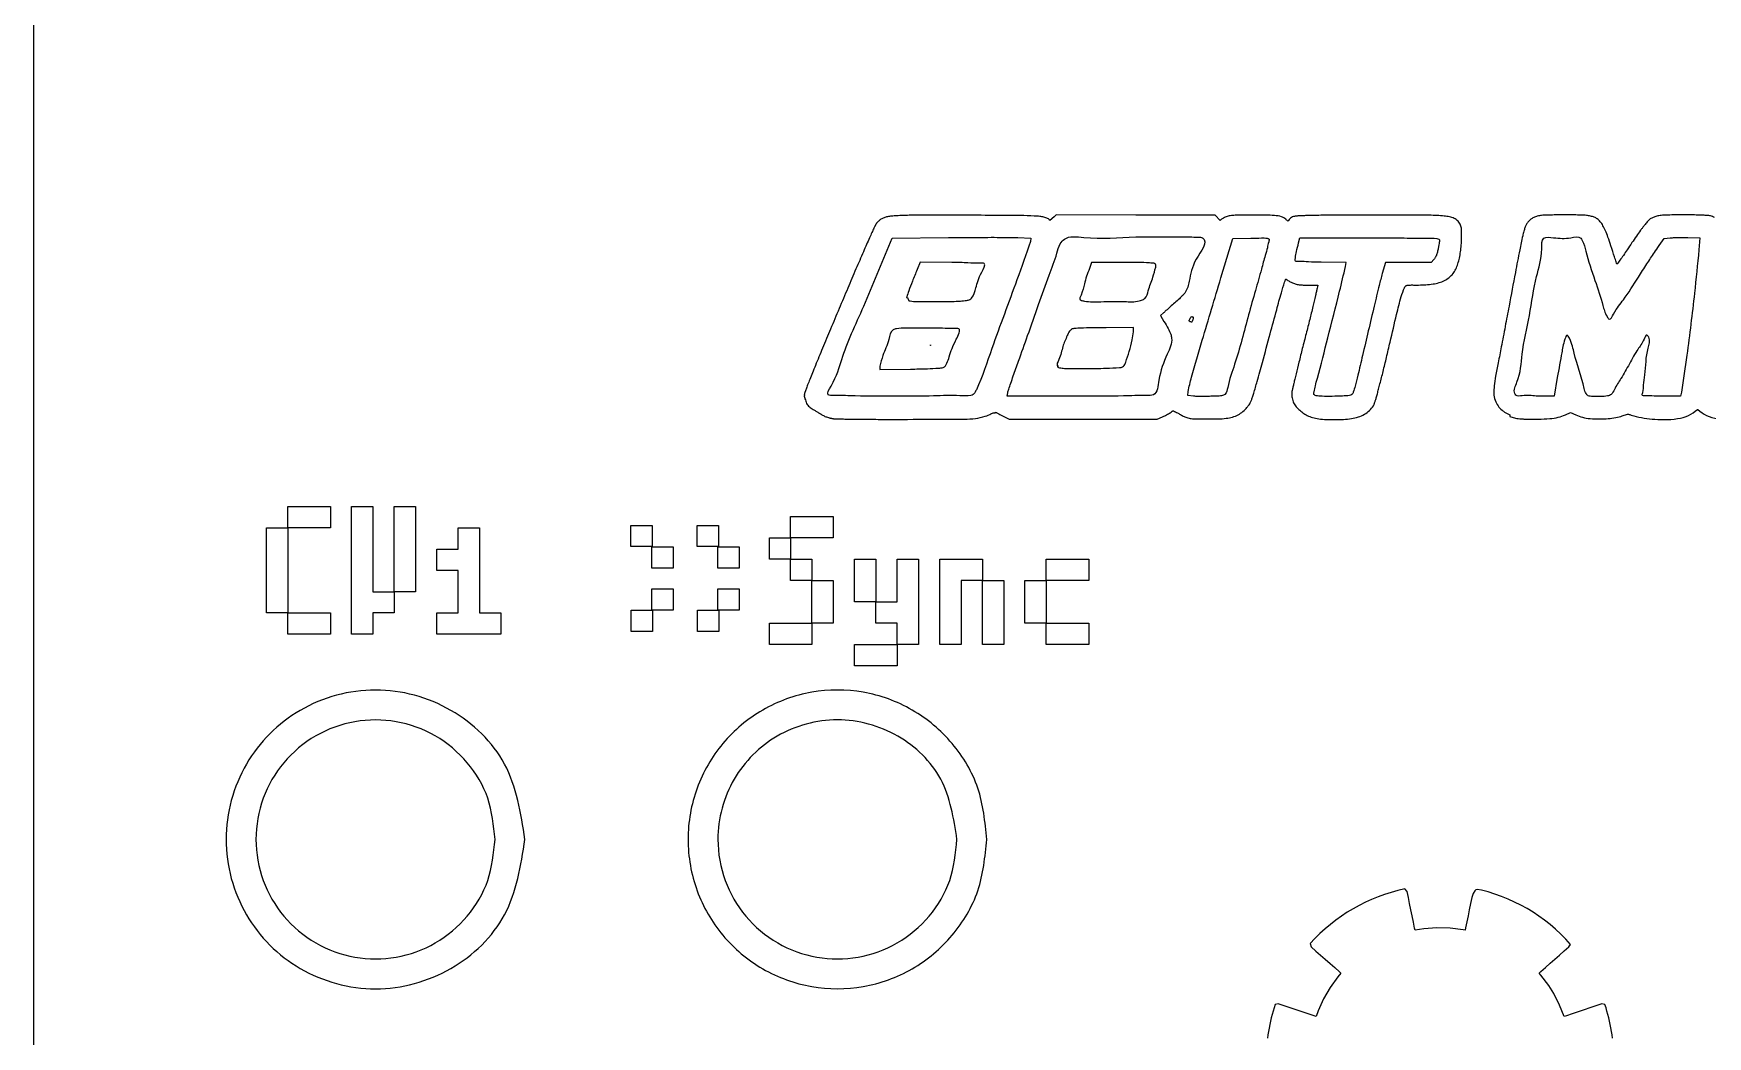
# Model space of a CAD drawing. Extents: x 3 to 110, y 3 to 131.
# Drawn here: x 3.04 to 47.33, y 29.28 to 55.83 of the extents above; entities that cross this region are included whole.
import ezdxf

# ---------------------------------------------------------------- set-up
doc = ezdxf.new("R2010")
doc.units = 0
doc.layers.add('engravings', color=7, linetype='CONTINUOUS')
doc.layers.add('Layer_1', color=7, linetype='CONTINUOUS')

msp = doc.modelspace()

# ---------------------------------------------------------------- linework, layer by layer
at = {"layer": 'engravings', "color": 1}
for p, q in [((27.779699, 51.013468), (27.776082, 51.013468)), ((30.044159, 50.975227), (29.93409, 50.871873)), ((30.101521, 51.024318), (30.044159, 50.975227)), ((32.202167, 51.015534), (30.101521, 51.024318)), ((30.101521, 51.024318), (30.101521, 51.024318)), ((34.305917, 51.015534), (32.202167, 51.015534)), ((34.43924, 50.878075), (34.305917, 51.015534)), ((40.824382, 50.545279), (40.824382, 50.54838)), ((25.007776, 48.608963), (25.755534, 50.408336)), ((25.755534, 50.408336), (27.246916, 50.422807)), ((27.246916, 50.422807), (27.246916, 50.422807)), ((29.084013, 50.422807), (29.429728, 50.409371)), ((29.429728, 50.409371), (29.416809, 50.321003)), ((33.640839, 50.440375), (33.640839, 50.440893)), ((33.640839, 50.440893), (33.640839, 50.440893)), ((34.456295, 49.355686), (34.772039, 50.402653)), ((34.772039, 50.402653), (35.245394, 50.410921)), ((35.245394, 50.410921), (35.245394, 50.410403)), ((35.245394, 50.410921), (35.245394, 50.410921)), ((36.511984, 50.282247), (36.548673, 50.416605)), ((36.548673, 50.416605), (38.31859, 50.416605)), ((36.548673, 50.416605), (36.548673, 50.416605)), ((46.051451, 50.210415), (46.184261, 50.402653)), ((46.184261, 50.402653), (46.344458, 50.416605)), ((46.815229, 50.422807), (47.126839, 50.414538)), ((46.815229, 50.422807), (46.815229, 50.422807)), ((47.126839, 50.414538), (47.106686, 50.096729)), ((26.50019, 49.769616), (26.419059, 49.576862)), ((27.338382, 49.76083), (26.50019, 49.769616)), ((26.50019, 49.769616), (26.50019, 49.769616)), ((31.033765, 49.765481), (30.977437, 49.603217)), ((31.78979, 49.765481), (31.033765, 49.765481)), ((31.033765, 49.765481), (31.033765, 49.765481)), ((37.769786, 49.76238), (37.108328, 49.771167)), ((37.754284, 49.655928), (37.769786, 49.76238)), ((38.807966, 49.765481), (38.7258, 49.472992)), ((39.414132, 49.765481), (38.807966, 49.765481)), ((40.020295, 49.765481), (39.414132, 49.765481)), ((40.093159, 49.845062), (40.020295, 49.765481)), ((26.138973, 48.839958), (26.138973, 48.833756)), ((26.140006, 48.839958), (26.138973, 48.839958)), ((26.138973, 48.839958), (26.138973, 48.839958)), ((26.163261, 48.838407), (26.194783, 48.762443)), ((26.194783, 48.762443), (26.189616, 48.757276)), ((32.933907, 48.427578), (32.857426, 48.357816)), ((32.857426, 48.357816), (32.950959, 48.20382)), ((33.68735, 48.333011), (33.68735, 48.331976)), ((33.68735, 48.333011), (33.68735, 48.333011)), ((26.665039, 48.025536), (26.665039, 48.02502)), ((26.665039, 48.025536), (26.665039, 48.025536)), ((32.143258, 48.03949), (31.424954, 48.03794)), ((32.143258, 47.930969), (32.143258, 48.03949)), ((32.143258, 48.03949), (32.143258, 48.03949)), ((26.771491, 47.570267), (26.771491, 47.577501)), ((26.771491, 47.577501), (26.771491, 47.577501)), ((26.779759, 47.573368), (26.775627, 47.570267)), ((25.435657, 47.019913), (25.435657, 46.928447)), ((25.435657, 46.928447), (26.245426, 46.941882)), ((43.356527, 46.716573), (43.27126, 46.228745)), ((28.798758, 46.228229), (28.816329, 46.315563)), ((30.712336, 46.228229), (28.798758, 46.228229)), ((33.580895, 46.242699), (33.586581, 46.348636)), ((33.735925, 46.224613), (33.580895, 46.242699)), ((43.27126, 46.228745), (42.803071, 46.229264)), ((46.61886, 46.228745), (46.114498, 46.228745)), ((46.644697, 46.334684), (46.61886, 46.228745)), ((23.857975, 45.75539), (23.857975, 45.758491)), ((24.118424, 45.647387), (24.121525, 45.645321)), ((24.121525, 45.645321), (24.127726, 45.644802)), ((24.144779, 45.638603), (24.148913, 45.638603)), ((28.608588, 45.741954), (28.853019, 45.615865)), ((32.771127, 45.615865), (32.988168, 45.717666)), ((36.876302, 45.657722), (36.879918, 45.657722)), ((42.103373, 45.729553), (42.103373, 45.684077)), ((42.103373, 45.684077), (42.248066, 45.645837)), ((43.573567, 45.730585), (43.711026, 45.79208)), ((43.711026, 45.79208), (43.844352, 45.730585)), ((47.066893, 45.869079), (47.066893, 45.87218)), ((47.079296, 45.87218), (47.075163, 45.869079)), ((28.853019, 45.615865), (30.812073, 45.615865)), ((30.812073, 45.615865), (32.771127, 45.615865)), ((9.764591, 42.741004), (9.764591, 43.304664)), ((9.764591, 43.304664), (10.891915, 43.304664)), ((10.891915, 43.304664), (10.891915, 42.741004)), ((11.455576, 39.922694), (11.455576, 43.304664)), ((11.455576, 43.304664), (12.019238, 43.304664)), ((12.019238, 43.304664), (12.019238, 41.050014)), ((12.5829, 41.050014), (12.5829, 43.304664)), ((12.5829, 43.304664), (13.146562, 43.304664)), ((13.146562, 43.304664), (13.146562, 41.050014)), ((23.071982, 42.473734), (23.071982, 43.037394)), ((23.071982, 43.037394), (24.199306, 43.037394)), ((24.199306, 43.037394), (24.199306, 42.473734)), ((9.200929, 40.486354), (9.200929, 42.741004)), ((9.200929, 42.741004), (9.764591, 42.741004)), ((9.764591, 42.741004), (9.764591, 40.486354)), ((10.891915, 42.741004), (9.764591, 42.741004)), ((14.273885, 42.177344), (14.273885, 42.741004)), ((14.273885, 42.741004), (14.837547, 42.741004)), ((14.837547, 42.741004), (14.837547, 40.486354)), ((18.84588, 42.241788), (18.84588, 42.806281)), ((18.84588, 42.806281), (19.410373, 42.806281)), ((19.410373, 42.806281), (19.410373, 42.241788)), ((20.59402, 42.241788), (20.59402, 42.806281)), ((20.59402, 42.806281), (21.158513, 42.806281)), ((21.158513, 42.806281), (21.158513, 42.241788)), ((13.710223, 41.613674), (13.710223, 42.177344)), ((13.710223, 42.177344), (14.273885, 42.177344)), ((19.410373, 42.241788), (18.84588, 42.241788)), ((19.399814, 41.668418), (19.399814, 42.232911)), ((19.399814, 42.232911), (19.964306, 42.232911)), ((19.964306, 42.232911), (19.964306, 41.668418)), ((21.158513, 42.241788), (20.59402, 42.241788)), ((21.147954, 41.668418), (21.147954, 42.232911)), ((21.147954, 42.232911), (21.712446, 42.232911)), ((21.712446, 42.232911), (21.712446, 41.668418)), ((22.508321, 41.910064), (22.508321, 42.473734)), ((22.508321, 42.473734), (23.071982, 42.473734)), ((23.071982, 42.473734), (23.071982, 41.910064)), ((24.199306, 42.473734), (23.071982, 42.473734)), ((19.964306, 41.668418), (19.399814, 41.668418)), ((21.712446, 41.668418), (21.147954, 41.668418)), ((23.071982, 41.910064), (22.508321, 41.910064)), ((23.071982, 41.346404), (23.071982, 41.910064)), ((23.071982, 41.910064), (23.635644, 41.910064)), ((23.635644, 41.910064), (23.635644, 41.346404)), ((24.762968, 40.782744), (24.762968, 41.910064)), ((24.762968, 41.910064), (25.326629, 41.910064)), ((25.326629, 41.910064), (25.326629, 40.782744)), ((25.890291, 40.782744), (25.890291, 41.910064)), ((25.890291, 41.910064), (26.453953, 41.910064)), ((26.453953, 41.910064), (26.453953, 39.655424)), ((27.017615, 39.655424), (27.017615, 41.910064)), ((27.017615, 41.910064), (28.144938, 41.910064)), ((28.144938, 41.910064), (28.144938, 41.346404)), ((29.835923, 41.346404), (29.835923, 41.910064)), ((29.835923, 41.910064), (30.963247, 41.910064)), ((30.963247, 41.910064), (30.963247, 41.346404)), ((14.273885, 41.613674), (13.710223, 41.613674)), ((14.273885, 40.486354), (14.273885, 41.613674)), ((23.635644, 41.346404), (23.071982, 41.346404)), ((23.635644, 40.219084), (23.635644, 41.346404)), ((23.635644, 41.346404), (24.199306, 41.346404)), ((24.199306, 41.346404), (24.199306, 40.219084)), ((28.144938, 41.346404), (27.581276, 41.346404)), ((27.581276, 41.346404), (27.581276, 39.655424)), ((28.144938, 39.655424), (28.144938, 41.346404)), ((28.144938, 41.346404), (28.7086, 41.346404)), ((28.7086, 41.346404), (28.7086, 39.655424)), ((29.272262, 40.219084), (29.272262, 41.346404)), ((29.272262, 41.346404), (29.835923, 41.346404)), ((29.835923, 41.346404), (29.835923, 40.219084)), ((30.963247, 41.346404), (29.835923, 41.346404)), ((12.019238, 41.050014), (12.5829, 41.050014)), ((12.5829, 41.050014), (12.5829, 40.486354)), ((13.146562, 41.050014), (12.5829, 41.050014)), ((19.399814, 40.560551), (19.399814, 41.125043)), ((19.399814, 41.125043), (19.964306, 41.125043)), ((19.964306, 41.125043), (19.964306, 40.560551)), ((21.147954, 40.560551), (21.147954, 41.125043)), ((21.147954, 41.125043), (21.712446, 41.125043)), ((21.712446, 41.125043), (21.712446, 40.560551)), ((25.326629, 40.782744), (24.762968, 40.782744)), ((25.326629, 40.219084), (25.326629, 40.782744)), ((25.326629, 40.782744), (25.890291, 40.782744)), ((9.764591, 40.486354), (9.200929, 40.486354)), ((9.764591, 39.922694), (9.764591, 40.486354)), ((9.764591, 40.486354), (10.891915, 40.486354)), ((10.891915, 40.486354), (10.891915, 39.922694)), ((12.5829, 40.486354), (12.019238, 40.486354)), ((12.019238, 40.486354), (12.019238, 39.922694)), ((13.710223, 39.922694), (13.710223, 40.486354)), ((13.710223, 40.486354), (14.273885, 40.486354)), ((14.837547, 40.486354), (15.401209, 40.486354)), ((15.401209, 40.486354), (15.401209, 39.922694)), ((18.855598, 39.996899), (18.855598, 40.561391)), ((18.855598, 40.561391), (19.420091, 40.561391)), ((19.964306, 40.560551), (19.399814, 40.560551)), ((19.420091, 40.561391), (19.420091, 39.996899)), ((20.603738, 39.996899), (20.603738, 40.561391)), ((20.603738, 40.561391), (21.168231, 40.561391)), ((21.712446, 40.560551), (21.147954, 40.560551)), ((21.168231, 40.561391), (21.168231, 39.996899)), ((10.891915, 39.922694), (9.764591, 39.922694)), ((12.019238, 39.922694), (11.455576, 39.922694)), ((15.401209, 39.922694), (13.710223, 39.922694)), ((19.420091, 39.996899), (18.855598, 39.996899)), ((21.168231, 39.996899), (20.603738, 39.996899)), ((22.508321, 39.655424), (22.508321, 40.219084)), ((22.508321, 40.219084), (23.635644, 40.219084)), ((24.199306, 40.219084), (23.635644, 40.219084)), ((23.635644, 40.219084), (23.635644, 39.655424)), ((25.890291, 40.219084), (25.326629, 40.219084)), ((25.890291, 39.655424), (25.890291, 40.219084)), ((29.835923, 40.219084), (29.272262, 40.219084)), ((29.835923, 39.655424), (29.835923, 40.219084)), ((29.835923, 40.219084), (30.963247, 40.219084)), ((30.963247, 40.219084), (30.963247, 39.655424)), ((23.635644, 39.655424), (22.508321, 39.655424)), ((24.762968, 39.655424), (25.890291, 39.655424)), ((24.762968, 39.091754), (24.762968, 39.655424)), ((25.890291, 39.655424), (25.890291, 39.091754)), ((26.453953, 39.655424), (25.890291, 39.655424)), ((27.581276, 39.655424), (27.017615, 39.655424)), ((28.7086, 39.655424), (28.144938, 39.655424)), ((30.963247, 39.655424), (29.835923, 39.655424)), ((25.890291, 39.091754), (24.762968, 39.091754))]:
    msp.add_line(p, q, dxfattribs=at)
for points, knots in [([(27.776082, 51.013468), (27.488316, 51.014466), (26.999751, 51.01616), (26.378593, 51.015923), (25.998267, 51.008631), (25.781549, 50.993644), (25.665122, 50.981044), (25.566061, 50.959178), (25.481244, 50.921516), (25.413145, 50.872716), (25.37198, 50.834067), (25.350842, 50.807919), (25.341462, 50.796611), (25.332509, 50.785507), (25.32776, 50.775897), (25.324627, 50.768268), (25.319363, 50.758312), (25.312421, 50.745185), (25.30266, 50.728649), (25.289432, 50.702724), (25.271767, 50.665275), (25.247542, 50.614591), (25.208882, 50.530452), (25.153413, 50.40578), (25.078349, 50.235401), (24.959075, 49.961686), (24.792458, 49.574702), (24.578769, 49.072986), (24.354484, 48.542658), (24.131758, 48.012507), (23.922834, 47.511132), (23.763217, 47.123921), (23.651396, 46.849705), (23.582645, 46.679009), (23.532637, 46.553952), (23.50014, 46.468501), (23.481259, 46.416215), (23.467997, 46.377814), (23.45814, 46.351774), (23.451141, 46.335492), (23.446171, 46.322196), (23.443144, 46.310979), (23.440692, 46.30186), (23.438587, 46.293567), (23.43706, 46.286177), (23.435591, 46.279656), (23.433672, 46.271123), (23.433637, 46.259687), (23.433668, 46.248333), (23.434362, 46.24025), (23.434057, 46.235378), (23.433883, 46.231411), (23.434516, 46.225062), (23.433464, 46.217905), (23.434069, 46.211382), (23.433969, 46.206781), (23.435971, 46.203504), (23.439577, 46.202289), (23.441547, 46.19969), (23.441461, 46.197817), (23.441458, 46.196617), (23.44135, 46.195352), (23.441735, 46.19412), (23.442263, 46.193157), (23.443395, 46.187926), (23.443773, 46.17928), (23.445423, 46.16962), (23.445031, 46.163476), (23.446654, 46.16039), (23.447847, 46.157718), (23.472753, 46.120166), (23.478221, 46.030178), (23.566888, 45.937817), (23.656036, 45.878808), (23.739163, 45.832107), (23.802566, 45.792109), (23.841868, 45.766064), (23.857975, 45.75539)], [0, 0, 0, 0, 0.863286, 1.465672, 1.863627, 2.004007, 2.117277, 2.214767, 2.307115, 2.393397, 2.465128, 2.475561, 2.494223, 2.509288, 2.518111, 2.526265, 2.534027, 2.551866, 2.570824, 2.591606, 2.639148, 2.695045, 2.76013, 2.916924, 3.104406, 3.318675, 3.812643, 4.368387, 4.954655, 5.540056, 6.093495, 6.584139, 6.796511, 6.981909, 7.136208, 7.200554, 7.256164, 7.302968, 7.322437, 7.339667, 7.356144, 7.364952, 7.374507, 7.384475, 7.390616, 7.397136, 7.404544, 7.416778, 7.431247, 7.438674, 7.441033, 7.445885, 7.450569, 7.460114, 7.46735, 7.470228, 7.473781, 7.477885, 7.481474, 7.482353, 7.483458, 7.485092, 7.486101, 7.487278, 7.488369, 7.502058, 7.513112, 7.51799, 7.51985, 7.523452, 7.526785, 7.654608, 7.775092, 7.893697, 7.977166, 8.060641, 8.118606, 8.118606, 8.118606, 8.118606]), ([(29.93409, 50.871873), (29.931606, 50.874845), (29.927046, 50.880298), (29.923919, 50.891438), (29.891648, 50.920248), (29.824868, 50.952931), (29.717204, 50.97793), (29.523728, 50.995143), (29.17034, 51.007099), (28.56283, 51.009649), (28.074205, 51.012031), (27.779699, 51.013468)], [0, 0, 0, 0, 0.011507, 0.021117, 0.033701, 0.1378, 0.241892, 0.363427, 0.720018, 1.302387, 2.185921, 2.185921, 2.185921, 2.185921]), ([(36.226728, 50.859988), (36.209707, 50.876278), (36.176071, 50.908469), (36.121302, 50.950427), (36.022246, 50.9926), (35.859037, 51.010779), (35.614401, 51.018406), (35.342526, 51.015907), (35.086158, 51.017217), (34.888712, 51.015611), (34.740603, 51.009412), (34.62321, 50.986035), (34.529332, 50.946337), (34.476245, 50.909246), (34.449424, 50.889885), (34.4446, 50.883982), (34.441045, 50.880064), (34.43924, 50.878075)], [0, 0, 0, 0, 0.070709, 0.13973, 0.20554, 0.39089, 0.626463, 0.941715, 1.205723, 1.395668, 1.534237, 1.649722, 1.752929, 1.837082, 1.84392, 1.851745, 1.859809, 1.859809, 1.859809, 1.859809]), ([(40.824382, 50.54838), (40.824801, 50.579569), (40.825709, 50.647193), (40.803699, 50.75576), (40.737255, 50.860368), (40.632344, 50.936997), (40.503153, 50.975015), (40.283998, 51.002659), (39.904808, 51.018865), (39.280952, 51.019059), (38.590707, 51.018046), (37.934727, 51.017885), (37.436903, 51.015732), (37.081188, 51.01207), (36.845854, 51.007477), (36.707155, 51.004332), (36.607323, 50.999255), (36.539681, 50.996687), (36.497701, 50.995495), (36.462843, 50.990142), (36.431835, 50.990109), (36.395367, 50.984238), (36.350191, 50.967901), (36.300106, 50.940612), (36.263637, 50.897859), (36.238945, 50.872524), (36.226728, 50.859988)], [0, 0, 0, 0, 0.093509, 0.202746, 0.327226, 0.456007, 0.58344, 0.726825, 1.118385, 1.720666, 2.598693, 3.189006, 3.688625, 4.092175, 4.256185, 4.394766, 4.508362, 4.556014, 4.597889, 4.634224, 4.661544, 4.69073, 4.744485, 4.805264, 4.858961, 4.911548, 4.911548, 4.911548, 4.911548]), ([(44.936274, 49.715356), (44.929052, 49.73615), (44.91455, 49.777905), (44.893144, 49.842892), (44.847488, 49.986007), (44.784255, 50.184228), (44.705617, 50.416517), (44.638157, 50.594805), (44.57319, 50.733034), (44.501135, 50.840308), (44.422842, 50.916927), (44.333862, 50.964788), (44.237012, 50.994958), (44.119126, 51.012237), (43.971443, 51.01904), (43.776717, 51.021349), (43.539832, 51.021102), (43.301267, 51.021503), (43.101258, 51.01864), (42.951077, 51.013246), (42.832413, 50.992077), (42.737307, 50.956503), (42.669648, 50.916505), (42.619473, 50.872649), (42.574394, 50.826076), (42.531548, 50.76142), (42.498928, 50.680277), (42.469716, 50.581557), (42.422984, 50.385816), (42.34814, 50.02223), (42.229359, 49.401844), (42.102276, 48.725521), (41.978605, 48.068515), (41.883754, 47.567029), (41.799413, 47.12847), (41.732192, 46.785558), (41.683989, 46.517789), (41.678754, 46.364443), (41.679114, 46.297506), (41.679096, 46.296472), (41.679757, 46.235705), (41.702555, 46.118146), (41.78263, 45.96723), (41.875543, 45.864706), (41.962706, 45.803246), (42.033546, 45.765742), (42.080147, 45.74159), (42.103373, 45.729553)], [0, 0, 0, 0, 0.066037, 0.132604, 0.205258, 0.5167, 0.756793, 0.940872, 1.088456, 1.213887, 1.326952, 1.41294, 1.514479, 1.629796, 1.769372, 1.957746, 2.214012, 2.480035, 2.673365, 2.814244, 2.93039, 3.033208, 3.117361, 3.164424, 3.232805, 3.311301, 3.395287, 3.494153, 3.620049, 3.99884, 4.607702, 5.515002, 6.063329, 6.613308, 7.046207, 7.402902, 7.66219, 7.860956, 7.861924, 7.863002, 7.864057, 8.044231, 8.214378, 8.371407, 8.454175, 8.533174, 8.611665, 8.611665, 8.611665, 8.611665]), ([(47.513896, 50.95559), (47.481833, 50.970746), (47.422071, 50.998996), (47.319584, 51.009679), (47.205593, 51.013643), (47.063262, 51.020516), (46.887355, 51.021101), (46.673065, 51.021211), (46.454668, 51.021444), (46.259967, 51.019081), (46.112574, 51.012684), (45.994671, 50.993247), (45.897918, 50.960729), (45.822936, 50.920228), (45.768995, 50.878573), (45.732372, 50.834545), (45.698089, 50.788953), (45.656373, 50.739227), (45.610619, 50.680597), (45.541013, 50.588431), (45.447643, 50.456886), (45.329583, 50.28504), (45.216303, 50.113153), (45.112054, 49.958061), (45.020187, 49.830247), (44.963037, 49.751998), (44.936274, 49.715356)], [0, 0, 0, 0, 0.10556, 0.196754, 0.305825, 0.448633, 0.623843, 0.833561, 1.091509, 1.278991, 1.417786, 1.533689, 1.636269, 1.722412, 1.78839, 1.83918, 1.893627, 1.959618, 2.033799, 2.116733, 2.306087, 2.517668, 2.742187, 2.92366, 3.07823, 3.214355, 3.214355, 3.214355, 3.214355]), ([(36.879918, 45.657722), (36.934567, 45.645888), (37.054463, 45.619926), (37.250658, 45.606885), (37.470389, 45.602223), (37.693602, 45.607772), (37.904589, 45.629758), (38.091382, 45.670278), (38.255068, 45.738781), (38.393199, 45.837381), (38.4717, 45.934761), (38.508597, 46.002985), (38.520065, 46.034313), (38.52948, 46.065256), (38.541422, 46.100176), (38.554482, 46.140787), (38.573639, 46.204176), (38.598761, 46.29493), (38.631426, 46.417296), (38.682619, 46.613546), (38.753189, 46.893245), (38.842337, 47.261042), (38.959767, 47.765756), (39.08535, 48.302877), (39.201893, 48.78619), (39.285907, 49.034848), (39.334064, 49.132214), (39.360349, 49.156806), (39.400008, 49.160055), (39.462405, 49.168689), (39.562304, 49.166813), (39.769151, 49.1664), (40.050543, 49.177754), (40.37499, 49.264257), (40.578929, 49.423628), (40.679092, 49.589527), (40.730935, 49.730738), (40.769457, 49.885169), (40.800456, 50.051479), (40.819894, 50.227289), (40.824637, 50.363063), (40.824371, 50.454584), (40.824317, 50.500404), (40.824361, 50.530371), (40.824382, 50.545279)], [0, 0, 0, 0, 0.16755, 0.367599, 0.588295, 0.82716, 1.036841, 1.223954, 1.398563, 1.565495, 1.727992, 1.768407, 1.797658, 1.827878, 1.865455, 1.908354, 1.955853, 2.064105, 2.19083, 2.335811, 2.672551, 3.056208, 3.471139, 4.227091, 4.711266, 4.962037, 5.012845, 5.035682, 5.065725, 5.127617, 5.227194, 5.363214, 5.749591, 6.069135, 6.355182, 6.498143, 6.645916, 6.804816, 6.975271, 7.153085, 7.334924, 7.382484, 7.427656, 7.472383, 7.472383, 7.472383, 7.472383]), ([(29.416809, 50.321003), (29.299699, 49.982515), (28.971222, 49.033105), (28.469592, 47.735226), (28.140067, 46.717497), (27.95066, 46.320638), (27.902161, 46.264536), (27.766172, 46.220784), (27.413325, 46.255555), (26.770215, 46.219034), (25.859389, 46.234266), (24.934462, 46.217989), (24.399047, 46.247395), (23.985423, 46.236455), (24.287159, 46.716478), (24.45541, 47.387499), (24.786807, 48.120327), (25.007776, 48.608963)], [0, 0, 0, 0, 1.074293, 3.013233, 4.178657, 4.270865, 4.33401, 4.393508, 4.688504, 5.382371, 6.324833, 7.453733, 8.018653, 8.173874, 8.414155, 9.176735, 10.702689, 10.702689, 10.702689, 10.702689]), ([(27.246916, 50.422807), (27.513087, 50.424757), (27.999244, 50.428319), (28.611658, 50.430626), (28.957819, 50.424896), (29.084013, 50.422807)], [0, 0, 0, 0, 0.798545, 1.458525, 1.837153, 1.837153, 1.837153, 1.837153]), ([(28.816329, 46.315563), (28.82496, 46.34667), (28.848629, 46.43197), (28.899193, 46.580191), (28.986117, 46.8276), (29.137157, 47.247009), (29.359494, 47.87626), (29.6326, 48.634066), (29.879445, 49.364481), (30.095838, 49.891016), (30.173783, 50.234028), (30.39065, 50.486157), (31.157231, 50.360118), (31.950048, 50.450898), (32.787548, 50.441038), (33.266259, 50.444092), (33.532252, 50.441453), (33.640839, 50.440375)], [0, 0, 0, 0, 0.096834, 0.265531, 0.469612, 0.883621, 1.602806, 2.471691, 3.300486, 3.914347, 4.180213, 4.34426, 4.856811, 6.231951, 6.873416, 7.345491, 7.671155, 7.671155, 7.671155, 7.671155]), ([(33.640839, 50.440893), (33.707671, 50.437198), (33.808451, 50.431627), (33.92336, 50.438767), (34.142657, 50.32305), (33.703071, 49.794399), (33.645771, 49.376878), (33.565578, 49.024247), (33.444368, 48.888775), (33.352183, 48.798359), (33.236493, 48.693816), (33.117362, 48.590356), (33.016428, 48.501283), (32.95713, 48.448321), (32.933907, 48.427578)], [0, 0, 0, 0, 0.202368, 0.305164, 0.334435, 0.922555, 1.53325, 1.850704, 1.936331, 2.075521, 2.238514, 2.40383, 2.548935, 2.642349, 2.642349, 2.642349, 2.642349]), ([(35.245394, 50.410403), (35.342675, 50.410424), (35.491336, 50.410457), (35.642734, 50.414486), (35.751365, 50.387333), (35.704869, 50.273075), (35.687974, 50.141364), (35.613777, 49.895351), (35.511398, 49.522821), (35.363214, 48.996836), (35.124799, 48.161725), (34.906457, 47.280655), (34.660432, 46.618859), (34.608119, 46.300323), (34.524563, 46.245721), (34.473449, 46.23196), (34.407231, 46.227), (34.321262, 46.227382), (34.216001, 46.223363), (34.096597, 46.217382), (33.971467, 46.213748), (33.85035, 46.215327), (33.771475, 46.221728), (33.735925, 46.224613)], [0, 0, 0, 0, 0.285973, 0.437016, 0.490296, 0.563406, 0.722964, 0.934776, 1.309391, 1.89566, 2.56655, 3.92513, 4.5694, 4.765394, 4.806855, 4.861245, 4.922608, 5.005609, 5.119143, 5.238539, 5.364285, 5.494659, 5.601638, 5.601638, 5.601638, 5.601638]), ([(37.108328, 49.771167), (36.992919, 49.770484), (36.793404, 49.769303), (36.595919, 49.801042), (36.407817, 49.775628), (36.433983, 49.924611), (36.456158, 50.069674), (36.491707, 50.205036), (36.511984, 50.282247)], [0, 0, 0, 0, 0.335838, 0.580582, 0.681587, 0.762361, 0.938337, 1.171987, 1.171987, 1.171987, 1.171987]), ([(38.31859, 50.416605), (38.619538, 50.417841), (39.142362, 50.419988), (39.759796, 50.400987), (40.094246, 50.414265), (40.21674, 50.391028), (40.248952, 50.358997), (40.238791, 50.314849), (40.228374, 50.258679), (40.213755, 50.18183), (40.197555, 50.088459), (40.17648, 49.994311), (40.143233, 49.90884), (40.109115, 49.865386), (40.093159, 49.845062)], [0, 0, 0, 0, 0.902791, 1.568384, 1.852774, 1.905681, 1.936861, 1.975532, 2.029811, 2.113378, 2.207936, 2.314823, 2.402644, 2.479807, 2.479807, 2.479807, 2.479807]), ([(42.803071, 46.229264), (42.685408, 46.238582), (42.514202, 46.252141), (42.281672, 46.214672), (42.185219, 46.374779), (42.390631, 46.748701), (42.409875, 47.430738), (42.638044, 48.355181), (42.761557, 49.321662), (42.967665, 49.915604), (42.934331, 50.467352), (43.355256, 50.401718), (43.621855, 50.388127), (43.944867, 50.467756), (44.061121, 50.278665), (44.148928, 49.897177), (44.340402, 49.331289), (44.543436, 48.738169), (44.618054, 48.411341), (44.752468, 48.212537), (44.910136, 48.539212), (45.154253, 48.807629), (45.448986, 49.298838), (45.719316, 49.708411), (45.901841, 49.988324), (46.010043, 50.148946), (46.051451, 50.210415)], [0, 0, 0, 0, 0.372413, 0.541879, 0.593668, 0.895322, 1.650329, 2.695264, 3.736921, 4.483261, 4.772618, 5.027407, 5.485664, 5.748516, 5.817664, 6.119326, 6.928044, 7.623041, 7.937118, 8.026089, 8.20036, 8.661283, 9.378492, 9.796048, 10.154893, 10.377353, 10.377353, 10.377353, 10.377353]), ([(46.344458, 50.416605), (46.38552, 50.418981), (46.482851, 50.424615), (46.639896, 50.425951), (46.755737, 50.423873), (46.815229, 50.422807)], [0, 0, 0, 0, 0.123377, 0.292452, 0.470962, 0.470962, 0.470962, 0.470962]), ([(47.106686, 50.096729), (47.067625, 49.714456), (46.972606, 48.784536), (46.820739, 47.529917), (46.692609, 46.659983), (46.644697, 46.334684)], [0, 0, 0, 0, 1.152791, 2.804295, 3.790702, 3.790702, 3.790702, 3.790702]), ([(26.189616, 48.757276), (26.194263, 48.75586), (26.203732, 48.752977), (26.219796, 48.747496), (26.345758, 48.726075), (26.648118, 48.731206), (27.088715, 48.725472), (27.472488, 48.73338), (27.700746, 48.755178), (27.806623, 48.769167), (27.91672, 48.872783), (27.990779, 49.153649), (28.055855, 49.396283), (28.271483, 49.758274), (27.988393, 49.735855), (27.734242, 49.761197), (27.483699, 49.760965), (27.338382, 49.76083)], [0, 0, 0, 0, 0.014578, 0.029702, 0.050832, 0.396917, 0.931628, 1.377967, 1.539905, 1.628807, 1.685492, 1.981158, 2.426091, 2.663324, 2.787232, 3.094871, 3.519723, 3.519723, 3.519723, 3.519723]), ([(30.977437, 49.603217), (30.925957, 49.464987), (30.837122, 49.226458), (30.803325, 48.980387), (30.701368, 48.78923), (30.764912, 48.758088), (30.802108, 48.747673), (30.974082, 48.718998), (31.346088, 48.728001), (31.824998, 48.737476), (32.192344, 48.714424), (32.356488, 48.761055), (32.407979, 48.782328), (32.499135, 48.845217), (32.53887, 49.077962), (32.657129, 49.341828), (32.710588, 49.566097), (32.745275, 49.696799), (32.705102, 49.742878), (32.614297, 49.748892), (32.44146, 49.760035), (32.154279, 49.763283), (31.920944, 49.76469), (31.78979, 49.765481)], [0, 0, 0, 0, 0.426644, 0.736213, 0.864465, 0.891092, 0.933241, 0.982645, 1.410902, 2.04398, 2.430184, 2.494691, 2.554086, 2.597075, 2.820697, 3.199467, 3.475823, 3.53643, 3.573053, 3.642003, 3.795832, 4.102924, 4.497082, 4.497082, 4.497082, 4.497082]), ([(38.7258, 49.472992), (38.698644, 49.367691), (38.624674, 49.080861), (38.503486, 48.57327), (38.357863, 47.954733), (38.214913, 47.342496), (38.099509, 46.857638), (38.0188, 46.53072), (37.974029, 46.362971), (37.931701, 46.259401), (37.816937, 46.234317), (37.647438, 46.22572), (37.403189, 46.21816), (37.184587, 46.218196), (37.032385, 46.230162), (36.957232, 46.237264), (36.901973, 46.276648), (36.940525, 46.377124), (36.956366, 46.513181), (37.092182, 46.993602), (37.297108, 47.821421), (37.55232, 48.808173), (37.702547, 49.438758), (37.754284, 49.655928)], [0, 0, 0, 0, 0.326239, 0.888639, 1.565374, 2.233238, 2.772487, 3.066467, 3.232689, 3.310279, 3.373934, 3.56228, 3.83272, 4.100918, 4.219009, 4.290422, 4.327386, 4.401307, 4.559354, 4.767838, 5.869771, 7.145254, 7.815274, 7.815274, 7.815274, 7.815274]), ([(26.419059, 49.576862), (26.376694, 49.473496), (26.299673, 49.285575), (26.20573, 49.044153), (26.159752, 48.905048), (26.141855, 48.848305), (26.140669, 48.844205), (26.139143, 48.838785), (26.148692, 48.840511), (26.155, 48.839367), (26.160913, 48.83868), (26.163261, 48.838407)], [0, 0, 0, 0, 0.335443, 0.609842, 0.773873, 0.779909, 0.785158, 0.787815, 0.793789, 0.80427, 0.811173, 0.811173, 0.811173, 0.811173]), ([(32.988168, 45.717666), (33.006812, 45.726605), (33.042683, 45.743803), (33.092356, 45.772635), (33.128729, 45.795396), (33.153798, 45.812683), (33.168892, 45.823385), (33.190174, 45.846812), (33.232436, 45.812817), (33.283674, 45.797254), (33.351957, 45.755804), (33.432591, 45.708268), (33.532363, 45.661926), (33.644666, 45.632953), (33.776776, 45.622044), (33.942694, 45.620809), (34.1512, 45.621718), (34.374807, 45.621921), (34.584517, 45.634059), (34.761784, 45.663718), (34.914291, 45.724612), (35.04281, 45.814211), (35.12297, 45.89837), (35.175077, 45.960715), (35.206044, 46.001864), (35.237197, 46.054789), (35.266296, 46.121436), (35.295239, 46.204856), (35.346679, 46.370141), (35.434734, 46.677474), (35.578857, 47.203417), (35.749442, 47.837876), (35.915435, 48.450152), (36.039964, 48.910225), (36.116912, 49.159168), (36.152153, 49.278171), (36.164863, 49.299904), (36.168189, 49.332733), (36.186186, 49.316644), (36.198609, 49.3107), (36.233177, 49.28654), (36.291, 49.252027), (36.37683, 49.208362), (36.472967, 49.180317), (36.581444, 49.167622), (36.70906, 49.163664), (36.824525, 49.164173), (36.916307, 49.163729), (36.972108, 49.16214), (37.004857, 49.161279), (37.020478, 49.160868)], [0, 0, 0, 0, 0.062015, 0.119312, 0.172067, 0.191022, 0.210145, 0.228939, 0.276504, 0.333861, 0.401954, 0.509908, 0.617256, 0.730009, 0.855962, 1.013855, 1.227813, 1.481493, 1.684536, 1.857627, 2.018277, 2.172793, 2.323784, 2.365473, 2.416599, 2.478096, 2.549215, 2.634388, 2.742888, 3.06851, 3.593369, 4.379153, 5.038038, 5.500914, 5.798915, 5.836608, 5.859598, 5.884176, 5.899153, 5.913502, 5.928946, 6.023189, 6.117611, 6.216204, 6.32192, 6.444373, 6.599121, 6.668306, 6.719705, 6.766587, 6.766587, 6.766587, 6.766587]), ([(33.586581, 46.348636), (33.616854, 46.475067), (33.72607, 46.931189), (34.032336, 47.929371), (34.292599, 48.804966), (34.456295, 49.355686)], [0, 0, 0, 0, 0.389963, 1.406865, 3.130693, 3.130693, 3.130693, 3.130693]), ([(26.138973, 48.833756), (26.139031, 48.834103), (26.139219, 48.83522), (26.13989, 48.837228), (26.139965, 48.838985), (26.140006, 48.839958)], [0, 0, 0, 0, 0.001056, 0.003397, 0.006302, 0.006302, 0.006302, 0.006302]), ([(37.020478, 49.160868), (37.014938, 49.134533), (37.003063, 49.078091), (36.983054, 48.986588), (36.945793, 48.823967), (36.886889, 48.57786), (36.804456, 48.241505), (36.710163, 47.872328), (36.613706, 47.4969), (36.525084, 47.141985), (36.459021, 46.873097), (36.414164, 46.685338), (36.386988, 46.569437), (36.368037, 46.48396), (36.354289, 46.424947), (36.344715, 46.388099), (36.337894, 46.357359), (36.332552, 46.331462), (36.329704, 46.303467), (36.32965, 46.28268), (36.329555, 46.269349), (36.329555, 46.268316), (36.329595, 46.267204), (36.329363, 46.26603), (36.329446, 46.264986), (36.329997, 46.262319), (36.32916, 46.255751), (36.329674, 46.247182), (36.329482, 46.2398), (36.329693, 46.235363), (36.329675, 46.232616), (36.329395, 46.229421), (36.331796, 46.224935), (36.333779, 46.218157), (36.352324, 46.169978), (36.353382, 46.075707), (36.429298, 45.965549), (36.517712, 45.871158), (36.62158, 45.783872), (36.741366, 45.707191), (36.831061, 45.674308), (36.876302, 45.657722)], [0, 0, 0, 0, 0.080736, 0.173033, 0.28099, 0.581235, 0.932197, 1.319907, 1.724311, 2.095059, 2.417339, 2.554957, 2.67419, 2.774463, 2.817614, 2.855963, 2.888657, 2.912085, 2.935233, 2.972926, 2.974397, 2.975223, 2.976027, 2.977727, 2.978778, 2.979144, 2.985891, 2.998241, 3.004983, 3.008016, 3.011554, 3.013254, 3.017508, 3.026199, 3.034667, 3.171903, 3.297675, 3.423402, 3.561603, 3.703255, 3.847417, 3.847417, 3.847417, 3.847417]), ([(33.68735, 48.331976), (33.692124, 48.330222), (33.700913, 48.326994), (33.712239, 48.320845), (33.729121, 48.317463), (33.722934, 48.298291), (33.723954, 48.281845), (33.719084, 48.258993), (33.711401, 48.233424), (33.695779, 48.212109), (33.688733, 48.181579), (33.664562, 48.192014), (33.651024, 48.194215), (33.641772, 48.195259), (33.636588, 48.198674), (33.630308, 48.202284), (33.604951, 48.21482), (33.639703, 48.264399), (33.652315, 48.307184), (33.676546, 48.325047), (33.68735, 48.333011)], [0, 0, 0, 0, 0.015078, 0.027756, 0.040519, 0.057387, 0.074148, 0.093037, 0.126222, 0.152021, 0.177263, 0.197662, 0.214702, 0.22146, 0.224681, 0.233115, 0.243705, 0.303077, 0.351055, 0.389659, 0.389659, 0.389659, 0.389659]), ([(26.665039, 48.02502), (26.484024, 48.021998), (26.217914, 48.017555), (25.925801, 48.027893), (25.714488, 47.970203), (25.668168, 47.645942), (25.5183, 47.358507), (25.45888, 47.115059), (25.435657, 47.019913)], [0, 0, 0, 0, 0.541778, 0.796474, 0.883419, 1.16625, 1.61904, 1.909533, 1.909533, 1.909533, 1.909533]), ([(26.245426, 46.941882), (26.395424, 46.9439), (26.643634, 46.94724), (26.92354, 46.966295), (27.185563, 46.974416), (27.289019, 47.364059), (27.382447, 47.600491), (27.610097, 48.032058), (27.317733, 48.008934), (27.058978, 48.029543), (26.809694, 48.027007), (26.665039, 48.025536)], [0, 0, 0, 0, 0.44694, 0.739574, 0.86439, 1.182981, 1.688046, 1.972054, 2.095492, 2.402589, 2.827175, 2.827175, 2.827175, 2.827175]), ([(31.424954, 48.03794), (31.299062, 48.037106), (31.073164, 48.035611), (30.793236, 48.028942), (30.614443, 48.021464), (30.505211, 48.005483), (30.435907, 47.93064), (30.366093, 47.772936), (30.256708, 47.521468), (30.216118, 47.258006), (30.096828, 47.059376), (30.135776, 47.002417), (30.138418, 47.001074), (30.143902, 46.994904), (30.140593, 47.014063), (30.142122, 47.022011), (30.143063, 47.046708), (30.143003, 47.020962), (30.144262, 47.009621), (30.141462, 46.983214), (30.200172, 46.975748), (30.268279, 46.961286), (30.497785, 46.953407), (30.878352, 46.954012), (31.351361, 46.962176), (31.681877, 46.972828), (31.851942, 46.989047), (31.912184, 47.046516), (31.960787, 47.190475), (32.035946, 47.414223), (32.10753, 47.682684), (32.133051, 47.860041), (32.143258, 47.930969)], [0, 0, 0, 0, 0.378085, 0.678429, 0.836033, 0.921928, 0.996264, 1.128225, 1.441844, 1.796737, 1.992087, 1.994872, 1.998167, 2.001286, 2.014929, 2.025618, 2.040102, 2.056033, 2.06779, 2.082507, 2.12512, 2.200846, 2.318007, 2.789913, 3.365162, 3.720495, 3.800088, 3.860062, 3.957518, 4.250073, 4.572563, 4.787481, 4.787481, 4.787481, 4.787481]), ([(32.950959, 48.20382), (32.987351, 48.141203), (33.051913, 48.030115), (33.123985, 47.885009), (33.190065, 47.653484), (32.981989, 47.233566), (32.815405, 46.807088), (32.772531, 46.235802), (32.328161, 46.247572), (31.706234, 46.219729), (31.108, 46.224845), (30.712336, 46.228229)], [0, 0, 0, 0, 0.217188, 0.38531, 0.486024, 0.928164, 1.654501, 2.062971, 2.252238, 2.851804, 4.022894, 4.022894, 4.022894, 4.022894]), ([(46.114498, 46.228745), (46.027192, 46.227421), (45.877557, 46.225151), (45.731125, 46.24232), (45.586105, 46.226816), (45.642259, 46.375773), (45.636538, 46.535369), (45.710075, 46.940423), (45.692368, 47.360506), (45.835792, 47.709677), (45.7141, 47.882809), (45.620568, 47.636928), (45.46702, 47.453838), (45.263908, 47.07387), (45.065146, 46.72014), (44.891392, 46.464383), (44.807541, 46.269086), (44.664152, 46.219351), (44.497062, 46.207051), (44.32966, 46.220266), (44.181322, 46.220819), (44.09727, 46.306934), (44.019953, 46.702668), (43.822567, 47.217034), (43.750386, 47.62683), (43.608275, 47.891296), (43.518621, 47.610195), (43.464376, 47.306146), (43.398801, 46.947671), (43.356527, 46.716573)], [0, 0, 0, 0, 0.253971, 0.435278, 0.504807, 0.584945, 0.78208, 1.053542, 1.770004, 2.05889, 2.130089, 2.258115, 2.57773, 3.020449, 3.470544, 3.809204, 3.963148, 4.069064, 4.241134, 4.465967, 4.581838, 4.662704, 4.802639, 5.774925, 6.192361, 6.295483, 6.418417, 6.786656, 7.454745, 7.454745, 7.454745, 7.454745]), ([(26.771491, 47.577501), (26.771884, 47.578552), (26.772866, 47.581176), (26.776297, 47.576138), (26.778486, 47.574387), (26.779759, 47.573368)], [0, 0, 0, 0, 0.002645, 0.006602, 0.012108, 0.012108, 0.012108, 0.012108]), ([(26.775627, 47.570267), (26.775332, 47.570326), (26.77428, 47.570537), (26.772895, 47.570029), (26.771813, 47.570213), (26.771491, 47.570267)], [0, 0, 0, 0, 0.000895, 0.003191, 0.004164, 0.004164, 0.004164, 0.004164]), ([(23.857975, 45.758491), (23.883995, 45.741811), (23.936299, 45.708282), (24.024304, 45.671143), (24.086492, 45.655447), (24.118424, 45.647387)], [0, 0, 0, 0, 0.092608, 0.186151, 0.284875, 0.284875, 0.284875, 0.284875]), ([(24.127726, 45.644802), (24.129675, 45.64443), (24.133523, 45.643695), (24.139127, 45.641282), (24.142823, 45.63953), (24.144779, 45.638603)], [0, 0, 0, 0, 0.005936, 0.011716, 0.018217, 0.018217, 0.018217, 0.018217]), ([(24.148913, 45.638603), (24.160221, 45.636398), (24.180439, 45.632456), (24.2108, 45.628386), (24.242961, 45.626416), (24.281315, 45.625038), (24.327146, 45.624386), (24.401409, 45.623362), (24.509976, 45.620237), (24.657779, 45.617932), (24.895557, 45.614778), (25.234708, 45.612133), (25.681255, 45.61073), (26.402217, 45.610972), (27.161122, 45.624753), (27.860359, 45.607349), (28.183526, 45.67675), (28.363557, 45.740721), (28.422344, 45.788638), (28.499346, 45.786213), (28.49373, 45.797038), (28.49151, 45.801064), (28.511558, 45.790232), (28.525943, 45.785492), (28.565425, 45.763668), (28.592773, 45.749911), (28.608588, 45.741954)], [0, 0, 0, 0, 0.034556, 0.061788, 0.091824, 0.131174, 0.176924, 0.229324, 0.353983, 0.50275, 0.672779, 1.067388, 1.520157, 2.012766, 3.228147, 3.812983, 4.078021, 4.242621, 4.338339, 4.371834, 4.373411, 4.374848, 4.38383, 4.408789, 4.448753, 4.503563, 4.503563, 4.503563, 4.503563]), ([(42.248066, 45.645837), (42.273581, 45.640163), (42.325428, 45.628635), (42.410168, 45.623623), (42.505644, 45.61926), (42.614148, 45.614113), (42.732553, 45.612831), (42.915914, 45.618164), (43.133524, 45.624133), (43.377239, 45.655679), (43.510275, 45.706437), (43.573567, 45.730585)], [0, 0, 0, 0, 0.07829, 0.159085, 0.254026, 0.365226, 0.484873, 0.609176, 0.91541, 1.13866, 1.341262, 1.341262, 1.341262, 1.341262]), ([(43.844352, 45.730585), (43.904951, 45.706395), (44.027727, 45.657384), (44.243195, 45.626421), (44.469394, 45.622977), (44.69589, 45.628729), (44.896512, 45.653028), (45.059405, 45.688441), (45.164551, 45.737077), (45.247657, 45.751303), (45.377354, 45.694999), (45.585772, 45.655075), (45.874938, 45.611418), (46.195011, 45.600999), (46.521959, 45.617232), (46.834719, 45.695713), (46.99171, 45.812939), (47.066893, 45.869079)], [0, 0, 0, 0, 0.195134, 0.395347, 0.648103, 0.87396, 1.074085, 1.254509, 1.370057, 1.421618, 1.500861, 1.781648, 2.061726, 2.375942, 2.740496, 3.044179, 3.323266, 3.323266, 3.323266, 3.323266]), ([(47.066893, 45.87218), (47.067299, 45.872083), (47.068244, 45.871859), (47.069597, 45.87257), (47.07144, 45.871884), (47.073846, 45.873236), (47.076524, 45.87128), (47.078466, 45.87191), (47.079296, 45.87218)], [0, 0, 0, 0, 0.001226, 0.002847, 0.004193, 0.006775, 0.010142, 0.012658, 0.012658, 0.012658, 0.012658]), ([(47.075163, 45.869079), (47.150169, 45.81278), (47.30673, 45.695265), (47.619766, 45.617397), (47.914808, 45.602675), (48.172217, 45.60774), (48.362874, 45.621702), (48.530976, 45.649493), (48.679977, 45.699209), (48.812964, 45.769117), (48.889386, 45.830433), (48.927247, 45.86081)], [0, 0, 0, 0, 0.278879, 0.582116, 0.947469, 1.165531, 1.353892, 1.520731, 1.675188, 1.823236, 1.968598, 1.968598, 1.968598, 1.968598])]:
    msp.add_open_spline(points, degree=3, knots=knots, dxfattribs=at)
at = {"layer": 'Layer_1', "color": 7}
for p, q in [((3.03694, 131.23544), (3.03694, 2.73543)), ((15.250342, 34.49373), (15.250342, 34.49373)), ((27.473482, 34.49373), (27.473482, 34.49373)), ((38.27881, 32.83045), (38.11519, 32.74845)), ((38.44569, 32.90585), (38.27881, 32.83045)), ((38.61564, 32.97465), (38.44569, 32.90585)), ((38.78846, 33.03675), (38.61564, 32.97465)), ((38.96399, 33.09195), (38.78846, 33.03675)), ((39.142, 33.14025), (38.96399, 33.09195)), ((39.32233, 33.18145), (39.142, 33.14025)), ((39.38643, 33.11735), (39.32233, 33.18145)), ((39.41903, 32.95509), (39.38643, 33.11735)), ((39.45103, 32.79282), (39.41903, 32.95509)), ((39.48363, 32.63056), (39.45103, 32.79282)), ((41.06004, 32.79411), (41.02744, 32.63288)), ((41.09264, 32.95534), (41.06004, 32.79411)), ((41.1331, 33.06123), (41.0926, 32.95564)), ((41.0926, 32.95564), (41.0926, 32.95564)), ((41.1717, 33.13453), (41.1331, 33.06123)), ((41.1985, 33.15643), (41.1717, 33.13453)), ((41.2346, 33.16723), (41.1985, 33.15643)), ((41.3479, 33.15103), (41.2346, 33.16723)), ((41.52944, 33.10233), (41.3479, 33.15103)), ((41.70838, 33.04643), (41.52944, 33.10233)), ((41.88453, 32.98343), (41.70838, 33.04643)), ((42.05771, 32.91343), (41.88453, 32.98343)), ((42.22769, 32.83653), (42.05771, 32.91343)), ((42.39429, 32.75283), (42.22769, 32.83653)), ((37.49711, 32.35755), (37.35264, 32.24465)), ((37.64579, 32.46449), (37.49711, 32.35755)), ((37.79849, 32.56535), (37.64579, 32.46449)), ((37.95502, 32.66005), (37.79849, 32.56535)), ((38.11519, 32.74845), (37.95502, 32.66005)), ((39.51623, 32.46881), (39.48363, 32.63056)), ((39.54883, 32.30655), (39.51623, 32.46881)), ((40.99544, 32.47165), (40.96284, 32.31041)), ((41.02744, 32.63288), (40.99544, 32.47165)), ((42.55729, 32.66253), (42.39429, 32.75283)), ((42.71652, 32.56573), (42.55729, 32.66253)), ((42.87174, 32.46249), (42.71652, 32.56573)), ((43.02277, 32.35296), (42.87174, 32.46249)), ((43.16941, 32.23725), (43.02277, 32.35296)), ((37.07709, 32.00137), (36.94639, 31.87122)), ((37.21257, 32.12588), (37.07709, 32.00137)), ((37.35264, 32.24465), (37.21257, 32.12588)), ((39.58143, 32.1448), (39.54883, 32.30655)), ((39.59393, 32.0869), (39.58143, 32.1448)), ((39.82802, 32.1277), (39.59393, 32.0869)), ((40.17373, 32.153), (39.82802, 32.1277)), ((40.521, 32.144), (40.17373, 32.153)), ((40.86464, 32.1001), (40.521, 32.144)), ((40.91894, 32.0887), (40.86464, 32.1001)), ((40.93134, 32.1497), (40.91894, 32.0887)), ((40.96284, 32.31041), (40.93134, 32.1497)), ((43.31146, 32.11548), (43.16941, 32.23725)), ((43.4487, 31.98777), (43.31146, 32.11548)), ((43.58096, 31.85423), (43.4487, 31.98777)), ((36.94639, 31.87122), (36.82067, 31.73555)), ((36.82067, 31.73555), (36.84497, 31.64975)), ((36.84497, 31.64975), (36.96951, 31.53968)), ((36.96951, 31.53968), (37.09456, 31.43012)), ((43.41911, 31.43234), (43.5421, 31.54086)), ((43.5421, 31.54086), (43.6656, 31.64938)), ((43.708, 31.71498), (43.58096, 31.85423)), ((43.6656, 31.64938), (43.708, 31.71498)), ((37.09456, 31.43012), (37.2191, 31.32005)), ((37.2191, 31.32005), (37.34364, 31.20998)), ((37.34364, 31.20998), (37.46922, 31.10043)), ((37.46922, 31.10043), (37.59376, 30.99087)), ((42.92509, 30.99826), (43.04859, 31.10678)), ((43.04859, 31.10678), (43.17209, 31.21582)), ((43.17209, 31.21582), (43.2956, 31.32382)), ((43.2956, 31.32382), (43.41911, 31.43234)), ((37.34517, 30.57485), (37.17051, 30.27461)), ((37.54826, 30.85597), (37.34517, 30.57485)), ((37.63406, 30.95517), (37.54826, 30.85597)), ((37.59376, 30.99087), (37.63406, 30.95517)), ((42.87649, 30.95536), (42.92509, 30.99826)), ((42.92349, 30.90416), (42.87649, 30.95536)), ((43.13174, 30.62718), (42.92349, 30.90416)), ((43.26196, 30.41892), (43.13174, 30.62718)), ((35.97525, 30.14372), (35.88995, 30.12102)), ((36.13286, 30.09052), (35.97525, 30.14372)), ((37.17051, 30.27461), (37.02684, 29.95887)), ((43.42061, 30.1099), (43.26196, 30.41892)), ((44.53579, 30.14439), (44.37921, 30.09119)), ((44.61849, 30.12219), (44.53579, 30.14439)), ((44.64669, 30.03489), (44.61849, 30.12219)), ((35.76745, 29.68032), (35.74825, 29.59092)), ((35.78845, 29.76932), (35.76745, 29.68032)), ((35.81115, 29.85792), (35.78845, 29.76932)), ((35.83565, 29.94612), (35.81115, 29.85792)), ((35.86195, 30.03382), (35.83565, 29.94612)), ((35.88995, 30.12102), (35.86195, 30.03382)), ((36.29048, 30.03732), (36.13286, 30.09052)), ((36.44809, 29.98412), (36.29048, 30.03732)), ((36.6057, 29.93092), (36.44809, 29.98412)), ((36.76331, 29.87772), (36.6057, 29.93092)), ((36.92144, 29.82452), (36.76331, 29.87772)), ((36.97464, 29.80642), (36.92144, 29.82452)), ((37.02684, 29.95887), (36.97464, 29.80642)), ((43.53895, 29.80759), (43.42061, 30.1099)), ((43.59735, 29.82719), (43.53895, 29.80759)), ((43.75393, 29.87989), (43.59735, 29.82719)), ((43.90999, 29.93259), (43.75393, 29.87989)), ((44.06657, 29.98579), (43.90999, 29.93259)), ((44.22263, 30.03849), (44.06657, 29.98579)), ((44.37921, 30.09119), (44.22263, 30.03849)), ((44.67309, 29.94709), (44.64669, 30.03489)), ((44.69779, 29.85889), (44.67309, 29.94709)), ((44.72069, 29.77029), (44.69779, 29.85889)), ((44.74179, 29.68129), (44.72069, 29.77029)), ((44.76109, 29.59189), (44.74179, 29.68129)), ((35.70145, 29.32092), (35.68945, 29.23032)), ((35.71525, 29.41122), (35.70145, 29.32092)), ((35.73085, 29.50122), (35.71525, 29.41122)), ((35.74825, 29.59092), (35.73085, 29.50122)), ((44.77859, 29.50209), (44.76109, 29.59189)), ((44.79439, 29.41199), (44.77859, 29.50209)), ((44.80839, 29.32159), (44.79439, 29.41199)), ((44.82059, 29.23099), (44.80839, 29.32159))]:
    msp.add_line(p, q, dxfattribs=at)
at = {"layer": 'Layer_1', "color": 5}
for p, q in [((16.041042, 34.49373), (16.041042, 34.49373)), ((28.264182, 34.49373), (28.264182, 34.49373))]:
    msp.add_line(p, q, dxfattribs=at)
for points, knots in [([(16.041042, 34.49373), (15.932377, 33.79677), (15.71827, 32.423521), (14.144263, 30.911687), (12.091039, 30.351507), (10.016258, 30.911687), (8.505642, 32.423521), (7.945047, 34.49373), (8.505642, 36.563939), (10.016258, 38.075773), (12.091039, 38.635953), (14.144263, 38.075773), (15.71827, 36.563939), (15.932377, 35.19069), (16.041042, 34.49373)], [0, 0, 0, 0, 2.067193, 4.073073, 6.140265, 8.207458, 10.213338, 12.280531, 14.347723, 16.353603, 18.420796, 20.487988, 22.493869, 24.561061, 24.561061, 24.561061, 24.561061]), ([(28.264182, 34.49373), (28.216944, 34.031493), (28.123145, 33.113633), (27.395413, 31.900667), (26.32989, 30.998859), (25.010441, 30.52057), (23.610356, 30.52057), (22.292755, 30.998859), (21.219854, 31.900667), (20.519537, 33.113633), (20.275022, 34.49373), (20.519537, 35.873827), (21.219854, 37.086793), (22.292755, 37.988601), (23.610356, 38.46689), (25.010441, 38.46689), (26.32989, 37.988601), (27.395413, 37.086793), (28.123145, 35.873827), (28.216944, 34.955967), (28.264182, 34.49373)], [0, 0, 0, 0, 1.379676, 2.739606, 4.119282, 5.498958, 6.858888, 8.238564, 9.618239, 10.97817, 12.357846, 13.737521, 15.097452, 16.477127, 17.856803, 19.216734, 20.596409, 21.976085, 23.336015, 24.715691, 24.715691, 24.715691, 24.715691])]:
    msp.add_open_spline(points, degree=3, knots=knots, dxfattribs=at)
at = {"layer": 'Layer_1', "color": 7}
for points, knots in [([(15.250342, 34.49373), (15.212552, 34.123937), (15.137511, 33.389643), (14.555321, 32.419263), (13.702896, 31.69781), (12.647327, 31.315176), (11.52725, 31.315176), (10.473161, 31.69781), (9.614832, 32.419263), (9.054575, 33.389643), (8.858961, 34.49373), (9.054575, 35.597817), (9.614832, 36.568197), (10.473161, 37.28965), (11.52725, 37.672284), (12.647327, 37.672284), (13.702896, 37.28965), (14.555321, 36.568197), (15.137511, 35.597817), (15.212552, 34.863523), (15.250342, 34.49373)], [0, 0, 0, 0, 1.10375, 2.191703, 3.295453, 4.399203, 5.487156, 6.590906, 7.694656, 8.78261, 9.886359, 10.990109, 12.078063, 13.181812, 14.285562, 15.373516, 16.477266, 17.581015, 18.668969, 19.772719, 19.772719, 19.772719, 19.772719]), ([(27.473482, 34.49373), (27.435692, 34.123937), (27.360651, 33.389643), (26.778461, 32.419263), (25.926035, 31.697809), (24.870469, 31.315178), (23.750385, 31.315167), (22.696321, 31.697841), (21.837898, 32.419147), (21.277989, 33.390071), (21.04819, 34.676037), (21.444707, 36.150855), (22.653725, 37.35913), (24.313423, 37.807606), (25.956054, 37.35937), (27.215261, 36.149915), (27.386549, 35.051304), (27.473482, 34.49373)], [0, 0, 0, 0, 1.10375, 2.191703, 3.295453, 4.399203, 5.487156, 6.590906, 7.694656, 8.78261, 9.886359, 11.540127, 13.144845, 14.798613, 16.452381, 18.057098, 19.710866, 19.710866, 19.710866, 19.710866])]:
    msp.add_open_spline(points, degree=3, knots=knots, dxfattribs=at)

doc.saveas('drawing.dxf')
